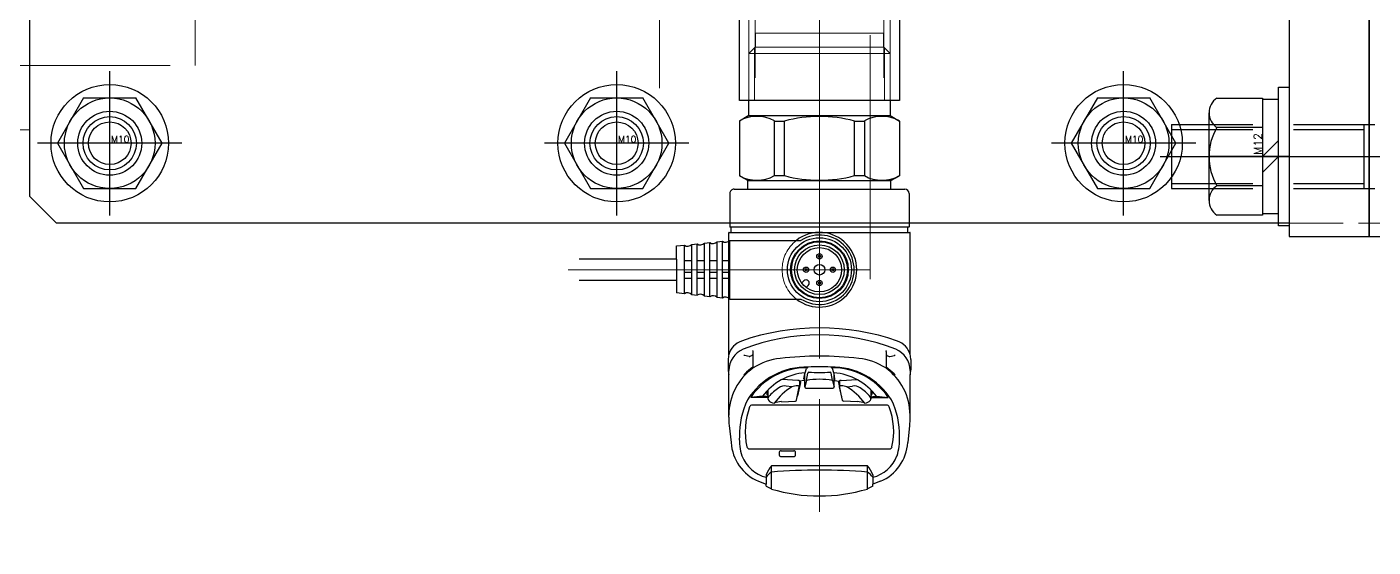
# Model space of a CAD drawing. Header units: millimetres. Extents: x 0 to 38884, y -3675 to 8056.
# Drawn here: x 5572.3 to 5824.5, y 4266.6 to 4364.1 of the extents above; entities that cross this region are included whole.
import ezdxf

# ---------------------------------------------------------------- set-up
doc = ezdxf.new("R2010")
doc.units = ezdxf.units.MM
doc.header["$LTSCALE"] = 2.4
doc.header["$PDMODE"] = 99
doc.header["$PDSIZE"] = 1
for name, pattern in [('CENTER2', [28.575, 19.05, -3.175, 3.175, -3.175]), ('HIDDEN', [9.525, 6.35, -3.175]), ('PHANTOM2', [31.75, 15.875, -3.175, 3.175, -3.175, 3.175, -3.175])]:
    doc.linetypes.add(name, pattern=pattern)
for name, color, linetype, lineweight in [('04_HIDDEN', 2, 'HIDDEN', 13), ('05_CENTER', 4, 'CENTER2', 13), ('06_PHANTOM', 2, 'PHANTOM2', 13), ('08_DIM', 3, 'Continuous', 13)]:
    doc.layers.add(name, color=color, linetype=linetype, lineweight=lineweight)
doc.layers.add('10_DRAFT', color=8, linetype='Continuous', lineweight=0, plot=False)
doc.styles.add('KSS_TXT', font='txt.shx', dxfattribs={"bigfont": 'extfont2.shx'})
doc.styles.add('KSS_TXT_L', font='txt.shx', dxfattribs={"height": 3, "bigfont": 'extfont2.shx'})
doc.dimstyles.new('KSS_DIM', dxfattribs={"dimscale": 2, "dimtxt": 3, "dimasz": 2.5, "dimexe": 1.25, "dimexo": 0.625, "dimtad": 1, "dimdsep": 46, "dimtxsty": 'KSS_TXT', "dimblk": 'OPEN30', "dimcen": 0, "dimazin": 2, "dimtfac": 0.75, "dimtmove": 0, "dimatfit": 3, "dimldrblk": 'OPEN30', "dimfxl": 1.25, "dimtolj": 1, "dimarcsym": 0})

# ---------------------------------------------------------------- blocks, each defined once
blk = doc.blocks.new('_Open30')
at = {"color": 0, "linetype": 'ByBlock', "lineweight": -2}
for p, q in [((-1, 0.268), (0, 0)), ((0, 0), (-1, -0.268)), ((0, 0), (-1, 0))]:
    blk.add_line(p, q, dxfattribs=at)
blk = doc.blocks.new('*D241')
at = {"layer": '08_DIM', "color": 0, "lineweight": -2, "transparency": 16777216}
for p, q in [((5385.3, 4338.56), (5385.3, 4046.04)), ((6225.3, 4338.56), (6225.3, 4046.04)), ((5410.3, 4058.54), (6200.3, 4058.54))]:
    blk.add_line(p, q, dxfattribs=at)
at = {"layer": 'Defpoints', "color": 0, "transparency": 16777216}
for p in [(5385.3, 4344.81), (6225.3, 4344.81), (6225.3, 4058.54)]:
    blk.add_point(p, dxfattribs=at)
at = {"layer": '08_DIM', "color": 0, "lineweight": -2, "transparency": 16777216, "xscale": 25, "yscale": 25, "zscale": 25, "rotation": 180}
blk.add_blockref('_Open30', (5385.3, 4058.54), dxfattribs=at)
at = {"layer": '08_DIM', "color": 0, "lineweight": -2, "transparency": 16777216, "xscale": 25, "yscale": 25, "zscale": 25}
blk.add_blockref('_Open30', (6225.3, 4058.54), dxfattribs=at)
at = {"layer": '08_DIM', "color": 0, "transparency": 16777216, "insert": (5805.3, 4079.79), "char_height": 30, "attachment_point": 5, "style": 'KSS_TXT'}
blk.add_mtext('\\A1;840', dxfattribs=at)
blk = doc.blocks.new('*D244')
at = {"layer": '08_DIM', "color": 0, "lineweight": -2, "transparency": 16777216}
for p, q in [((5400.3, 4341.14), (5400.3, 4127.45)), ((6210.3, 4341.14), (6210.3, 4127.45)), ((5425.3, 4139.95), (6185.3, 4139.95))]:
    blk.add_line(p, q, dxfattribs=at)
at = {"layer": 'Defpoints', "color": 0, "transparency": 16777216}
for p in [(5400.3, 4347.39), (6210.3, 4347.39), (6210.3, 4139.95)]:
    blk.add_point(p, dxfattribs=at)
at = {"layer": '08_DIM', "color": 0, "lineweight": -2, "transparency": 16777216, "xscale": 25, "yscale": 25, "zscale": 25, "rotation": 180}
blk.add_blockref('_Open30', (5400.3, 4139.95), dxfattribs=at)
at = {"layer": '08_DIM', "color": 0, "lineweight": -2, "transparency": 16777216, "xscale": 25, "yscale": 25, "zscale": 25}
blk.add_blockref('_Open30', (6210.3, 4139.95), dxfattribs=at)
at = {"layer": '08_DIM', "color": 0, "transparency": 16777216, "insert": (5805.3, 4161.2), "char_height": 30, "attachment_point": 5, "style": 'KSS_TXT'}
blk.add_mtext('\\A1;810', dxfattribs=at)
blk = doc.blocks.new('A$C16462A1F_1')
at = {"color": 0}
blk.add_lwpolyline([(-15, 0), (15, 0), (15, -19.5), (-15, -19.5)], close=True, dxfattribs=at)
at = {"color": 3}
for points in [[(-15, 0), (-16.5, 0), (-15, -1.5), (-15, -1.5)], [(15, 0), (16.5, 0), (15, -1.5), (15, -1.5)]]:
    blk.add_lwpolyline(points, close=True, dxfattribs=at)
at = {"layer": '04_HIDDEN'}
for p, q in [((-13.5, 2), (-13.5, 0)), ((-12.06, 0), (-12.06, -19.5)), ((13.22, 0), (13.22, -19.5)), ((13.5, 2), (13.5, 0)), ((-13.22, 0), (-13.22, -19.5)), ((12.06, 0), (12.06, -19.5))]:
    blk.add_line(p, q, dxfattribs=at)
at = {"layer": '05_CENTER'}
blk.add_line((0, -22.83), (0, 6.95), dxfattribs=at)
at = {"layer": '10_DRAFT'}
blk.add_line((0, 0), (0, -19.5), dxfattribs=at)
blk = doc.blocks.new('A$C757C1326_1')
at = {"color": 0}
blk.add_lwpolyline([(1300, 115), (1285, 115), (1285, -115), (1300, -115)], close=True, dxfattribs=at)
blk.add_lwpolyline([(1285, -112.5), (1054, -112.5), (1049, -107.5), (1049, -69.9)], dxfattribs=at)
for centre in [(1064, -97.5), (1159, -97.5), (1254, -97.5)]:
    blk.add_circle(centre, 6, dxfattribs=at)
at = {"layer": '04_HIDDEN'}
blk.add_line((1318, -112.5), (1285, -112.5), dxfattribs=at)
at = {"layer": '05_CENTER'}
for p, q in [((1167, 87.16), (1167, -87.16)), ((1064, -107.84), (1064, -87.16)), ((1159, -107.84), (1159, -87.16)), ((1254, -107.84), (1254, -87.16)), ((1074.34, -97.5), (1053.66, -97.5)), ((1169.34, -97.5), (1148.66, -97.5)), ((1264.34, -97.5), (1243.66, -97.5)), ((1307, -100), (1277.62, -100))]:
    blk.add_line(p, q, dxfattribs=at)
blk.add_blockref('A$C16462A1F_1', (1197, -70))
blk = doc.blocks.new('10b_1')
at = {"color": 0, "linetype": 'CENTER2'}
for p, q in [((0, -13.51), (0, 13.51)), ((13.51, 0), (-13.51, 0))]:
    blk.add_line(p, q, dxfattribs=at)
at = {"color": 0}
for p, q in [((-4.9, 8.49), (-9.8, 0)), ((-4.9, 8.49), (4.9, 8.49)), ((9.8, 0), (4.9, 8.49)), ((-9.8, 0), (-4.9, -8.49)), ((4.9, -8.49), (9.8, 0)), ((-4.9, -8.49), (4.9, -8.49))]:
    blk.add_line(p, q, dxfattribs=at)
for radius in [11, 8.49, 5, 4]:
    blk.add_circle((0, 0), radius, dxfattribs=at)
at = {"layer": '10_DRAFT', "style": 'KSS_TXT'}
blk.add_text('M10', height=1.25, dxfattribs=at).set_placement((0.26, 0.12))
blk = doc.blocks.new('OP-75722c_1')
at = {"color": 0}
for p, q in [((-5.5, -16.8), (-5.5, -3.46)), ((5.5, -16.8), (5.5, -3.46)), ((5.5, -16.8), (-5.5, -16.8)), ((-1.65, -16.8), (-1.65, -18.18)), ((0.5, -16.8), (0.5, -18.18)), ((1.65, -16.8), (1.65, -18.18)), ((5.34, -18.18), (-5.36, -18.18)), ((-5.25, -19.18), (-5.36, -18.18)), ((5.23, -19.18), (-5.25, -19.18)), ((-1.65, -19.18), (-1.65, -20.55)), ((0.5, -19.18), (0.5, -20.55)), ((1.65, -19.18), (1.65, -20.55)), ((5.34, -18.18), (5.23, -19.18)), ((5.07, -20.55), (-5.11, -20.55)), ((-5, -21.55), (-5.11, -20.55)), ((4.95, -21.55), (-5, -21.55)), ((-1.65, -21.55), (-1.65, -22.92)), ((0.5, -21.55), (0.5, -22.92)), ((1.65, -21.55), (1.65, -22.92)), ((5.07, -20.55), (4.95, -21.55)), ((4.8, -22.92), (-4.86, -22.92)), ((-4.75, -23.92), (-4.86, -22.92)), ((4.68, -23.92), (-4.75, -23.92)), ((-1.65, -23.92), (-1.65, -25.3)), ((0.5, -23.92), (0.5, -25.3)), ((1.65, -23.92), (1.65, -25.3)), ((4.8, -22.92), (4.68, -23.92)), ((4.52, -25.3), (-4.61, -25.3)), ((-4.45, -26.8), (-4.61, -25.3)), ((-2, -26.8), (-4.45, -26.8)), ((-2, -26.8), (-2, -45)), ((-2, -26.8), (2, -26.8)), ((2, -26.8), (2, -45)), ((2, -26.8), (4.35, -26.8)), ((4.52, -25.3), (4.35, -26.8))]:
    blk.add_line(p, q, dxfattribs=at)
for centre, radius, start, end in [((0, 0), 7, 321.7868, 218.2132), ((0, 0), 6.5, 327.7958, 212.2042), ((-6.15, -17.56), 1, 322.2627, 49.7255), ((6.14, -17.57), 1, 129.6488, 217.2308), ((-5.9, -19.94), 1, 322.2627, 49.7255), ((5.86, -19.94), 1, 129.6488, 217.2308), ((-5.65, -22.31), 1, 322.2627, 49.7255), ((5.59, -22.32), 1, 129.6488, 217.2308), ((-5.4, -24.69), 1, 322.2627, 49.7255), ((5.32, -24.69), 1, 129.6488, 217.2308)]:
    blk.add_arc(centre, radius, start, end, dxfattribs=at)
at = {"layer": '04_HIDDEN', "color": 0}
blk.add_arc((0, 0), 7, 218.2132, 321.7868, dxfattribs=at)
at = {"layer": '05_CENTER', "color": 0}
for p, q in [((0, -47.12), (0, 9.59)), ((9.36, 0), (-9.36, 0))]:
    blk.add_line(p, q, dxfattribs=at)
blk = doc.blocks.new('GP-M＊＊Ta_1')
at = {"color": 0}
for p, q in [((-11.44, 71.35), (-10, 71.89)), ((-10, 72.28), (-9, 72.79)), ((-10, 72.28), (-10, 71.89)), ((-10, 70.16), (-10, 71.89)), ((-9, 72.79), (-9, 68.45)), ((-9, 71.11), (-9, 71.11)), ((9, 72.79), (9, 68.45)), ((10, 72.28), (9, 72.79)), ((10, 72.28), (10, 71.89)), ((10, 70.16), (10, 71.89)), ((11.44, 71.35), (10, 71.89)), ((-9, 68.45), (0, 68.45)), ((0, 68.45), (9, 68.45)), ((4.5, 66.5), (4.5, 65.85)), ((7.2, 66.72), (4.8, 66.72)), ((7.2, 65.63), (4.8, 65.63)), ((7.2, 65.63), (4.8, 65.63)), ((7.5, 66.5), (7.5, 65.85)), ((-16.9, 60.92), (-16.55, 64.1)), ((13.11, 65.27), (-13.11, 65.27)), ((16.9, 60.92), (16.55, 64.1)), ((-17, 59.36), (-17, 51.41)), ((17, 59.36), (17, 51.41)), ((-10.67, 55.62), (-12.87, 55.62)), ((-10.67, 55.41), (-12.87, 55.62)), ((-12.61, 57.07), (12.61, 57.07)), ((-10, 55.62), (-10.67, 55.62)), ((-9.65, 55.62), (-10, 55.62)), ((-9.65, 55.51), (-10, 55.48)), ((-9.65, 54.23), (-9.65, 55.89)), ((-7.12, 56.43), (-4.52, 56.34)), ((-4.29, 56.14), (-3.78, 53.63)), ((4.29, 56.14), (3.78, 53.63)), ((7.12, 56.43), (4.52, 56.34)), ((9.65, 54.23), (9.65, 55.89)), ((9.65, 55.62), (10, 55.62)), ((9.65, 55.51), (10, 55.48)), ((10, 55.62), (10.67, 55.62)), ((10.67, 55.41), (12.87, 55.62)), ((10.67, 55.62), (12.87, 55.62)), ((-10, 55.48), (-10.67, 55.41)), ((-9.87, 54.8), (-9.81, 54.45)), ((-5.15, 53.64), (-6.22, 53.5)), ((-3.58, 52.83), (-4.09, 55.33)), ((-3.77, 52.52), (-3.77, 53.6)), ((-3.68, 52.59), (-3.77, 53.03)), ((-2.42, 52.44), (-2.73, 53.67)), ((-2.73, 53.67), (-2.73, 51.24)), ((2.53, 53.87), (-2.53, 53.87)), ((2.42, 52.44), (2.73, 53.67)), ((2.73, 53.67), (2.73, 51.24)), ((3.58, 52.83), (4.09, 55.33)), ((3.68, 52.59), (3.77, 53.03)), ((3.77, 52.52), (3.77, 53.6)), ((5.15, 53.64), (6.22, 53.5)), ((9.87, 54.8), (9.81, 54.45)), ((10, 55.48), (10.67, 55.41)), ((-17.1, 48.54), (-17.1, 50.48)), ((-17, 50.59), (-17, 51.41)), ((-4.07, 52.44), (-7, 52.26)), ((-2.86, 52.44), (-3.66, 52.61)), ((-2.91, 52.17), (-2.73, 51.24)), ((-2.73, 51.24), (-2.68, 51.01)), ((-2.68, 51.01), (-2.43, 50.21)), ((-2.42, 52.44), (-2.2, 51.08)), ((2.42, 52.44), (2.2, 51.08)), ((2.68, 51.01), (2.43, 50.21)), ((2.73, 51.24), (2.68, 51.01)), ((2.91, 52.17), (2.73, 51.24)), ((2.86, 52.44), (3.66, 52.61)), ((4.07, 52.44), (7, 52.26)), ((17, 51.41), (17, 50.59)), ((17.1, 48.54), (17.1, 50.48)), ((-13.18, 47.95), (-14.04, 47.77)), ((-12.62, 47.75), (-13.06, 47.94)), ((-12.5, 47), (-12.5, 49.97)), ((12.5, 47), (12.5, 49.97)), ((12.62, 47.75), (13.06, 47.94)), ((13.18, 47.95), (14.05, 47.77)), ((-17, 47.62), (-17, 24.75)), ((17, 47.62), (17, 24.75)), ((2.48, 35.03), (2.09, 34.63)), ((2.93, 33.79), (3.33, 34.18)), ((-16.55, 24.7), (-16.95, 24.7)), ((-16.8, 17.4), (-16.8, 23.65)), ((-16.75, 23.7), (-16.55, 23.7)), ((16.55, 24.7), (-16.55, 24.7)), ((-16.55, 24.7), (-16.55, 23.7)), ((-16.55, 23.7), (16.55, 23.7)), ((16.95, 24.7), (16.55, 24.7)), ((16.55, 24.7), (16.55, 23.7)), ((16.55, 23.7), (16.75, 23.7)), ((16.8, 17.4), (16.8, 23.65)), ((-13.4, 16.6), (-16, 16.6)), ((13.4, 16.6), (-13.4, 16.6)), ((-13.4, 16.6), (-13.4, 15)), ((16, 16.6), (13.4, 16.6)), ((13.4, 16.6), (13.4, 15)), ((-13.4, 15), (-15, 14.08)), ((-15, 3.83), (-15, 14.08)), ((13.4, 15), (-13.4, 15)), ((-8.42, 3.83), (-8.42, 14.08)), ((-8.42, 14.08), (-6.54, 14.08)), ((-6.54, 14.08), (-6.54, 3.83)), ((6.54, 14.08), (6.54, 3.83)), ((6.54, 14.08), (8.42, 14.08)), ((8.42, 14.08), (8.42, 3.83)), ((13.4, 15), (15, 14.08)), ((15, 3.83), (15, 14.08)), ((-13.22, 2.8), (-15, 3.83)), ((13.22, 2.8), (-13.22, 2.8)), ((-13.22, 0), (-13.22, 2.8)), ((-6.54, 3.83), (-8.42, 3.83)), ((8.42, 3.83), (6.54, 3.83)), ((13.22, 2.8), (15, 3.83)), ((13.22, 2.8), (13.22, 0)), ((-13.22, 0), (13.22, 0))]:
    blk.add_line(p, q, dxfattribs=at)
for centre, radius in [((0, 31.7), 6), ((0, 31.7), 5.4), ((0, 31.7), 5.25), ((0, 31.7), 4.65), ((0, 31.7), 4.15), ((0, 34.2), 0.5), ((0, 34.2), 0.203), ((-2.5, 31.7), 0.5), ((-2.5, 31.7), 0.203), ((0, 31.7), 1), ((2.5, 31.7), 0.5), ((2.5, 31.7), 0.203), ((0, 29.2), 0.5), ((0, 29.2), 0.203)]:
    blk.add_circle(centre, radius, dxfattribs=at)
for centre, radius, start, end in [((0, 42.32), 31.78, 73.5464, 106.4536), ((-8.09, 63.56), 8.48, 113.2738, 176.3546), ((8.09, 63.56), 8.48, 3.6454, 66.7262), ((-8.35, 64.19), 6.62, 104.4095, 158.8557), ((-6.45, 73.18), 4.39, 216.0305, 234.4836), ((-4.5, 72.23), 5.88, 200.644, 220.0351), ((0, 185.21), 115.95, 265.5479, 274.4513), ((6.45, 73.18), 4.39, 305.5164, 323.9695), ((4.5, 72.23), 5.88, 319.9649, 339.356), ((8.35, 64.19), 6.62, 21.1443, 75.5905), ((-4.97, 63.49), 10.05, 162.08, 182.8369), ((4.68, 66.5), 0.179, 126.0666, 180), ((4.68, 65.85), 0.179, 180, 233.9334), ((4.8, 66.34), 0.384, 90, 126.0666), ((4.8, 66.01), 0.384, 233.9334, 270), ((7.2, 66.34), 0.384, 53.9334, 90), ((7.2, 66.01), 0.384, 270, 306.0666), ((7.32, 66.5), 0.179, 0, 53.9334), ((7.32, 65.85), 0.179, 306.0666, 0), ((4.97, 63.49), 10.05, 357.1631, 17.92), ((-0.71, 62.01), 13.2, 167.4122, 200.4388), ((-13.11, 64.77), 0.5, 90, 167.4122), ((0.71, 62.01), 13.2, 339.5612, 12.5878), ((13.11, 64.77), 0.5, 12.5878, 90), ((-7.18, 59.5), 9.83, 171.6864, 180.8201), ((-0.03, 62.61), 14.97, 178.5354, 205.8114), ((0.03, 62.61), 14.97, 334.1886, 1.4646), ((7.18, 59.5), 9.83, 359.1799, 8.3136), ((-5.99, 59.02), 11, 180.4291, 234.2155), ((5.99, 59.02), 11, 305.7845, 359.5709), ((-2.39, 63.04), 13.11, 212.018, 271.3996), ((-12.61, 57.57), 0.5, 200.4388, 270), ((-2.47, 62.61), 12.53, 213.904, 270.4733), ((-9.15, 55.87), 0.504, 143.0274, 221.8632), ((-8.53, 55.41), 1.27, 88.6961, 143.4598), ((-2.45, 61.53), 9.28, 220.2975, 236.2786), ((2.16, 65.06), 13.56, 218.1577, 237.3496), ((-6.93, 61.3), 4.88, 251.2008, 267.7819), ((-4.53, 56.09), 0.25, 11.4664, 88.0083), ((2.39, 63.04), 13.11, 268.6004, 327.982), ((2.47, 62.61), 12.53, 269.5267, 326.096), ((4.53, 56.09), 0.25, 91.9917, 168.5336), ((-2.16, 65.06), 13.56, 302.6504, 321.8423), ((6.93, 61.3), 4.88, 272.2181, 288.7992), ((2.45, 61.53), 9.28, 303.7214, 319.7025), ((8.53, 55.41), 1.27, 36.5402, 91.3039), ((9.15, 55.87), 0.504, 318.1368, 36.9726), ((12.61, 57.57), 0.5, 270, 339.5612), ((-1.84, 62), 11.02, 216.7249, 265.6197), ((-9.29, 54.86), 0.587, 127.9747, 186.5739), ((-9.32, 54.27), 0.577, 124.7688, 151.1454), ((-9.42, 54.5), 0.394, 187.4718, 199.5162), ((-6.49, 55.48), 2, 236.2786, 277.8418), ((-3.41, 59.88), 6.47, 254.3579, 263.5525), ((-4.38, 55.26), 0.292, 13.9809, 37.0195), ((-4.06, 54.11), 0.671, 263.6623, 282.8202), ((-3.95, 53.64), 0.188, 282.1625, 335.2063), ((-3.89, 53.6), 0.12, 339.9352, 12.4853), ((-2.53, 53.67), 0.2, 90.0011, 180), ((2.53, 53.67), 0.2, 0, 89.9989), ((1.84, 62), 11.02, 274.3803, 323.2751), ((3.89, 53.6), 0.12, 167.5147, 200.0648), ((3.95, 53.64), 0.188, 204.7937, 257.8375), ((4.06, 54.11), 0.671, 257.1798, 276.3377), ((4.38, 55.26), 0.292, 142.9805, 166.0191), ((3.41, 59.88), 6.47, 276.4475, 285.6421), ((6.49, 55.48), 2, 262.1582, 303.7214), ((9.29, 54.86), 0.587, 353.4261, 52.0253), ((9.32, 54.27), 0.577, 28.8546, 55.2312), ((9.42, 54.5), 0.394, 340.4838, 352.5282), ((-12.75, 50.48), 4.35, 167.6893, 180), ((-12.73, 50.59), 4.27, 180, 248.5262), ((-13.49, 51.73), 0.72, 197.4859, 224.4986), ((-5.9, 59.4), 11.51, 225.2245, 235.0173), ((-4.08, 53.02), 0.589, 270.4829, 319.0255), ((-3.78, 52.78), 0.209, 315.4324, 12.1745), ((-2.63, 52.26), 0.292, 108.4253, 197.8214), ((-2.53, 51.4), 0.469, 114.5208, 129.6137), ((-0.01, 66.27), 14.04, 260.1067, 279.9992), ((-2.01, 51.11), 0.2, 189.1969, 271.5322), ((0, -23.9), 74.84, 88.4678, 91.5322), ((2.01, 51.11), 0.2, 268.4678, 350.8031), ((2.63, 52.26), 0.292, 342.1786, 71.5747), ((2.53, 51.4), 0.469, 50.3863, 65.4792), ((3.78, 52.78), 0.209, 167.8255, 224.5676), ((4.08, 53.02), 0.589, 220.9745, 269.5171), ((5.9, 59.4), 11.51, 304.9827, 314.7755), ((13.49, 51.73), 0.72, 315.5014, 342.5141), ((12.73, 50.59), 4.27, 291.4738, 0), ((12.75, 50.48), 4.35, 0, 12.3107), ((-12.75, 48.54), 4.35, 180, 192.3107), ((-13.14, 47.75), 0.2, 66.5232, 101.9143), ((-12.36, 49.94), 0.14, 126.7599, 168.456), ((-5.99, 60.32), 12.08, 237.8224, 263.4213), ((0, 113.1), 65.2, 263.5049, 276.4951), ((-2.05, 50.33), 0.4, 197.1995, 267.0765), ((0, 90.45), 40.57, 267.0724, 272.9276), ((2.05, 50.33), 0.4, 272.9235, 342.8005), ((5.99, 60.32), 12.08, 276.5787, 302.1776), ((12.36, 49.94), 0.14, 11.544, 53.2401), ((13.14, 47.75), 0.2, 78.0857, 113.4768), ((12.75, 48.54), 4.35, 347.6893, 0), ((-13.36, 48.63), 3.78, 195.5713, 250.3338), ((0, 82.94), 39.04, 248.5262, 291.4738), ((-13.98, 47.53), 0.246, 104.8992, 144.2618), ((-12.7, 47.56), 0.2, 0, 66.5232), ((-12.06, 47.03), 0.442, 184.1998, 208.8091), ((12.06, 47.03), 0.442, 331.1909, 355.8002), ((12.7, 47.56), 0.2, 113.4768, 180), ((13.98, 47.53), 0.246, 35.7382, 75.1008), ((13.36, 48.63), 3.78, 289.6662, 344.4287), ((0, 87.17), 44.57, 250.8386, 289.1614), ((2.51, 34.21), 0.6, 135, 315), ((-16.95, 24.75), 0.05, 180, 270), ((-16.75, 23.65), 0.05, 90, 180), ((16.75, 23.65), 0.05, 0, 90), ((16.95, 24.75), 0.05, 270, 0), ((-16, 17.4), 0.8, 180, 270), ((16, 17.4), 0.8, 270, 0), ((-11.71, 8.26), 6.68, 60.4959, 119.5041), ((0, -10.17), 25.11, 74.9098, 105.0902), ((11.71, 8.26), 6.68, 60.4959, 119.5041), ((-11.71, 9.64), 6.68, 240.4959, 299.5041), ((0, 28.08), 25.11, 254.9098, 285.0902), ((11.71, 9.64), 6.68, 240.4959, 299.5041)]:
    blk.add_arc(centre, radius, start, end, dxfattribs=at)
at = {"layer": '05_CENTER', "color": 0}
for p, q in [((0, -12.6), (0, 77.09)), ((8.5, 31.7), (-8.5, 31.7))]:
    blk.add_line(p, q, dxfattribs=at)
at = {"layer": '10_DRAFT'}
for p, q in [((12.2, -9.86), (12.2, 0)), ((-13.22, 0), (-13.22, -8.84)), ((-12.2, 0), (-12.2, -9.86)), ((13.22, 0), (13.22, -8.84)), ((-12.06, -10), (-13.22, -8.84)), ((13.22, -8.84), (-13.22, -8.84)), ((-12.06, -10), (-12, -10)), ((-12, -10), (12, -10)), ((-12, -10), (-12, -12.6)), ((12, -10), (12, -12.6)), ((12, -10), (12.06, -10)), ((12.06, -10), (13.22, -8.84)), ((12, -12.6), (-12, -12.6))]:
    blk.add_line(p, q, dxfattribs=at)
blk = doc.blocks.new('A$C7CA06694_1')
for name, p in [('A$C757C1326_1', (3, 0)), ('10b_1', (1067, -97.5)), ('10b_1', (1162, -97.5)), ('10b_1', (1257, -97.5))]:
    blk.add_blockref(name, p)
at = {"color": 4}
for name, p, rotation in [('GP-M＊＊Ta_1', (1200, -89.5), 180), ('OP-75722c_1', (1200, -121.2), 270)]:
    blk.add_blockref(name, p, dxfattribs=dict(at, rotation=rotation))
blk = doc.blocks.new('*D379')
at = {"layer": '08_DIM', "color": 0, "lineweight": -2, "transparency": 16777216}
for p, q in [((3035.8, 4410.56), (3035.8, 3585.53)), ((6262.3, 4356.06), (6262.3, 3585.53)), ((3060.8, 3598.03), (6237.3, 3598.03))]:
    blk.add_line(p, q, dxfattribs=at)
at = {"layer": 'Defpoints', "color": 0, "transparency": 16777216}
for p in [(3035.8, 4416.81), (6262.3, 4362.31), (6262.3, 3598.03)]:
    blk.add_point(p, dxfattribs=at)
at = {"layer": '08_DIM', "color": 0, "lineweight": -2, "transparency": 16777216, "xscale": 25, "yscale": 25, "zscale": 25, "rotation": 180}
blk.add_blockref('_Open30', (3035.8, 3598.03), dxfattribs=at)
at = {"layer": '08_DIM', "color": 0, "lineweight": -2, "transparency": 16777216, "xscale": 25, "yscale": 25, "zscale": 25}
blk.add_blockref('_Open30', (6262.3, 3598.03), dxfattribs=at)
at = {"layer": '08_DIM', "color": 0, "transparency": 16777216, "insert": (4649.05, 3619.3), "char_height": 30, "attachment_point": 5, "style": 'KSS_TXT'}
blk.add_mtext('\\A1;3226.5', dxfattribs=at)
blk = doc.blocks.new('*D391')
at = {"layer": '08_DIM', "color": 0, "lineweight": -2, "transparency": 16777216}
for p, q in [((6262.3, 4356.06), (6262.3, 3674.34)), ((4523.8, 4328.56), (4523.8, 3674.34)), ((4548.8, 3686.84), (6237.3, 3686.84))]:
    blk.add_line(p, q, dxfattribs=at)
at = {"layer": 'Defpoints', "color": 0, "transparency": 16777216}
for p in [(6262.3, 4362.31), (4523.8, 4334.81), (6262.3, 3686.84)]:
    blk.add_point(p, dxfattribs=at)
at = {"layer": '08_DIM', "color": 0, "lineweight": -2, "transparency": 16777216, "xscale": 25, "yscale": 25, "zscale": 25, "rotation": 180}
blk.add_blockref('_Open30', (4523.8, 3686.84), dxfattribs=at)
at = {"layer": '08_DIM', "color": 0, "lineweight": -2, "transparency": 16777216, "xscale": 25, "yscale": 25, "zscale": 25}
blk.add_blockref('_Open30', (6262.3, 3686.84), dxfattribs=at)
at = {"layer": '08_DIM', "color": 0, "transparency": 16777216, "insert": (5393.05, 3708.11), "char_height": 30, "attachment_point": 5, "style": 'KSS_TXT'}
blk.add_mtext('\\A1;1738.5', dxfattribs=at)
blk = doc.blocks.new('A$C5D2D39D7_1')
at = {"color": 0}
blk.add_lwpolyline([(-152.5, 112.5), (152.5, 112.5), (157.5, 107.5), (157.5, -107.5), (152.5, -112.5), (-152.5, -112.5), (-157.5, -107.5), (-157.5, 107.5)], close=True, dxfattribs=at)
blk.add_lwpolyline([(-157.5, -95), (-345, -95), (-345, 95), (-157.5, 95)], dxfattribs=at)
for centre in [(-142.5, -97.5), (-47.5, -97.5), (47.5, -97.5)]:
    blk.add_circle(centre, 6, dxfattribs=at)
at = {"layer": '05_CENTER', "color": 0, "transparency": 33554559}
blk.add_line((0, -122.96), (0, 122.96), dxfattribs=at)
at = {"layer": '05_CENTER'}
for p, q in [((-142.5, -107.84), (-142.5, -87.16)), ((-47.5, -107.84), (-47.5, -87.16)), ((47.5, -107.84), (47.5, -87.16)), ((-132.16, -97.5), (-152.84, -97.5)), ((-37.16, -97.5), (-57.84, -97.5)), ((57.84, -97.5), (37.16, -97.5))]:
    blk.add_line(p, q, dxfattribs=at)
blk = doc.blocks.new('A$C038C65EF_1')
at = {"color": 0}
for p, q in [((-15, 82.6), (-165, 82.6)), ((-135, 59.45), (-45, 59.45)), ((-45, -59.45), (-135, -59.45)), ((-15, -82.6), (-165, -82.6))]:
    blk.add_line(p, q, dxfattribs=at)
for points in [[(-180, 115), (-165, 115), (-165, -90), (-180, -90)], [(-15, -115), (0, -115), (0, 115), (-15, 115)]]:
    blk.add_lwpolyline(points, close=True, dxfattribs=at)
at = {"color": 3}
for points in [[(-165, 82.6), (-163, 82.6), (-163, 82.6), (-165, 84.6)], [(-15, 82.6), (-17, 82.6), (-17, 82.6), (-15, 84.6)], [(-165, -82.6), (-163, -82.6), (-163, -82.6), (-165, -84.6)], [(-15, -82.6), (-17, -82.6), (-17, -82.6), (-15, -84.6)]]:
    blk.add_lwpolyline(points, close=True, dxfattribs=at)
at = {"color": 0}
blk.add_lwpolyline([(-135, 63.28), (-45, 63.28, -0.414214), (-30, 48.28), (-30, -48.28, -0.414214), (-45, -63.28), (-135, -63.28, -0.414214), (-150, -48.28), (-150, 48.28, -0.414214)], format="xyb", close=True, dxfattribs=at)
for centre, start, end in [((-135, 44.45), 90, 180), ((-45, 44.45), 0, 90), ((-135, -44.45), 180, 270), ((-45, -44.45), 270, 0)]:
    blk.add_arc(centre, 15, start, end, dxfattribs=at)
at = {"layer": '04_HIDDEN'}
for p, q in [((-180, 101.5), (-165, 101.5)), ((-180, 88.5), (-165, 88.5)), ((-165, 82.6), (-168, 82.6)), ((-168, -82.6), (-168, 82.6)), ((-15, 82.6), (-12, 82.6)), ((-12, -82.6), (-12, 82.6)), ((-168, 77.6), (-12, 77.6)), ((-12, 44.89), (0, 44.89)), ((-12, 43.64), (0, 43.64)), ((-12, 34.14), (0, 34.14)), ((-12, 32.89), (0, 32.89)), ((-168, 31), (-180, 31)), ((-168, -31), (-180, -31)), ((-12, -32.89), (0, -32.89)), ((-12, -34.14), (0, -34.14)), ((-12, -43.64), (0, -43.64)), ((-12, -44.89), (0, -44.89)), ((-168, -77.6), (-12, -77.6)), ((-165, -82.6), (-168, -82.6)), ((-15, -82.6), (-12, -82.6))]:
    blk.add_line(p, q, dxfattribs=at)
at = {"layer": '04_HIDDEN', "color": 9}
for p, q in [((-12, 45), (0, 45)), ((-180, 6.5), (-165, 6.5)), ((-180, -6.5), (-165, -6.5)), ((-12, -45), (0, -45))]:
    blk.add_line(p, q, dxfattribs=at)
at = {"layer": '05_CENTER'}
for p, q in [((-22.37, 100), (7.26, 100)), ((-157.63, 95), (-187.26, 95)), ((-16.14, 38.89), (4.12, 38.89)), ((6, 0), (-186.3, 0)), ((-16.14, -38.89), (4.12, -38.89)), ((-22.37, -100), (7.26, -100))]:
    blk.add_line(p, q, dxfattribs=at)
blk = doc.blocks.new('M12Nza_1_1_1')
at = {"color": 0}
for p, q in [((-10.95, 5), (-10.95, 13.53)), ((-8.21, 15), (8.21, 15)), ((-5.47, 5), (-5.47, 13.53)), ((5.48, 5), (5.48, 13.53)), ((10.95, 13.53), (10.95, 5)), ((10.95, 5), (-10.95, 5)), ((-10.75, 2), (-10.75, 5)), ((0, 2), (-3, 5)), ((0, 5), (3, 2)), ((10.75, 5), (10.75, 2))]:
    blk.add_line(p, q, dxfattribs=at)
at = {"color": 0, "linetype": 'CENTER2'}
blk.add_line((0, 0), (0, 15), dxfattribs=at)
at = {"color": 0}
blk.add_lwpolyline([(-13, 2), (13, 2), (13, 0), (-13, 0)], close=True, dxfattribs=at)
for centre, radius, start, end in [((-8.21, 11.71), 3.29, 33.626, 146.374), ((0, 4.05), 10.95, 60, 120), ((8.21, 11.71), 3.29, 33.626, 146.374)]:
    blk.add_arc(centre, radius, start, end, dxfattribs=at)
at = {"layer": '10_DRAFT', "style": 'KSS_TXT'}
blk.add_text('M12', height=1.5, dxfattribs=at).set_placement((0.31, 5.09))
blk = doc.blocks.new('A$C1EEF0FFA_1')
at = {"color": 0, "linetype": 'CENTER2'}
blk.add_line((0, -57.16), (0, 15.24), dxfattribs=at)
at = {"color": 0}
for p, q in [((-10.97, 13), (10.97, 13)), ((-10.97, 5), (-10.97, 13)), ((-5.48, 5), (-5.48, 13)), ((5.48, 5), (5.48, 13)), ((10.97, 5), (10.97, 13)), ((-10.97, 5), (10.97, 5)), ((-10.75, 5), (-10.75, 2)), ((0, 2), (-3, 5)), ((0, 5), (3, 2)), ((10.75, 2), (10.75, 5)), ((-13, 2), (13, 2)), ((-13, 2), (-13, 0)), ((-13, 0), (13, 0)), ((13, 0), (13, 2))]:
    blk.add_line(p, q, dxfattribs=at)
at = {"color": 0, "linetype": 'HIDDEN'}
for p, q in [((-6, -55), (-6, 0)), ((6, -55), (6, 0)), ((-6, -19), (6, -19)), ((-5.05, -55), (-5.05, -19)), ((5.05, -55), (5.05, -19)), ((-6, -55), (6, -55))]:
    blk.add_line(p, q, dxfattribs=at)
at = {"layer": '10_DRAFT', "style": 'KSS_TXT_L'}
blk.add_text('BT-M12x60L,SW,PW', height=0.3, dxfattribs=at).set_placement((6.42, 12.66))
blk = doc.blocks.new('A$C33B27836_1')
at = {"color": 3}
blk.add_lwpolyline([(0, 115), (3, 115), (3, -115), (0, -115)], close=True, dxfattribs=at)
at = {"layer": '04_HIDDEN', "color": 3}
for p, q in [((0, 57.5), (3, 57.5)), ((0, -57.5), (3, -57.5))]:
    blk.add_line(p, q, dxfattribs=at)
at = {"layer": '05_CENTER'}
for p, q in [((-7.07, 100), (9.94, 100)), ((-7.07, -100), (9.94, -100))]:
    blk.add_line(p, q, dxfattribs=at)
at = {"layer": '10_DRAFT'}
blk.add_line((0, 0), (3, 0), dxfattribs=at)
blk = doc.blocks.new('A$C52611A06_1')
at = {"xscale": -1}
blk.add_blockref('A$C33B27836_1', (3, 0), dxfattribs=at)
for name, p, rotation in [('A$C038C65EF_1', (3, 0), 180), ('A$C1EEF0FFA_1', (18, -100), 270), ('M12Nza_1_1_1', (-15, -100), 90)]:
    blk.add_blockref(name, p, dxfattribs=dict(rotation=rotation))

msp = doc.modelspace()

# ---------------------------------------------------------------- linework, layer by layer
at = {"layer": '06_PHANTOM', "color": 1}
msp.add_lwpolyline([(5603.8009, 4522.7066), (5103.8009, 4522.7066), (5103.8009, 4356.9066), (5603.8009, 4356.9066)], close=True, dxfattribs=at)

# ---------------------------------------------------------------- block references
for name, p in [('A$C7CA06694_1', (4520.8009, 4439.8066)), ('A$C52611A06_1', (5823.8009, 4439.8066))]:
    msp.add_blockref(name, p)
at = {"layer": '04_HIDDEN', "color": 9}
msp.add_blockref('A$C5D2D39D7_1', (5730.3009, 4439.8066), dxfattribs=at)

# ---------------------------------------------------------------- dimensions: what is measured, and where the dimension line sits
at = {"layer": '08_DIM'}
for base, p1, p2, picture, middle in [((6262.3009, 3598.0271), (3035.8005, 4416.8066), (6262.3009, 4362.3066), '*D379', (4649.0507, 3619.2979)), ((6262.3009, 3686.8394), (4523.8009, 4334.8066), (6262.3009, 4362.3066), '*D391', (5393.0509, 3708.1103)), ((6210.3009, 4139.9514), (5400.3009, 4347.3859), (6210.3009, 4347.3859), '*D244', (5805.3009, 4161.2014)), ((6225.3009, 4058.5439), (5385.3009, 4344.8066), (6225.3009, 4344.8066), '*D241', (5805.3009, 4079.7939))]:
    dim = msp.add_linear_dim(base=base, p1=p1, p2=p2, dimstyle='KSS_DIM', override={"dimscale": 10, "dimarcsym": 1}, dxfattribs=at)
    dim.commit()
    dim.dimension.update_dxf_attribs({"geometry": picture, "text_midpoint": middle})

doc.saveas('drawing.dxf')
